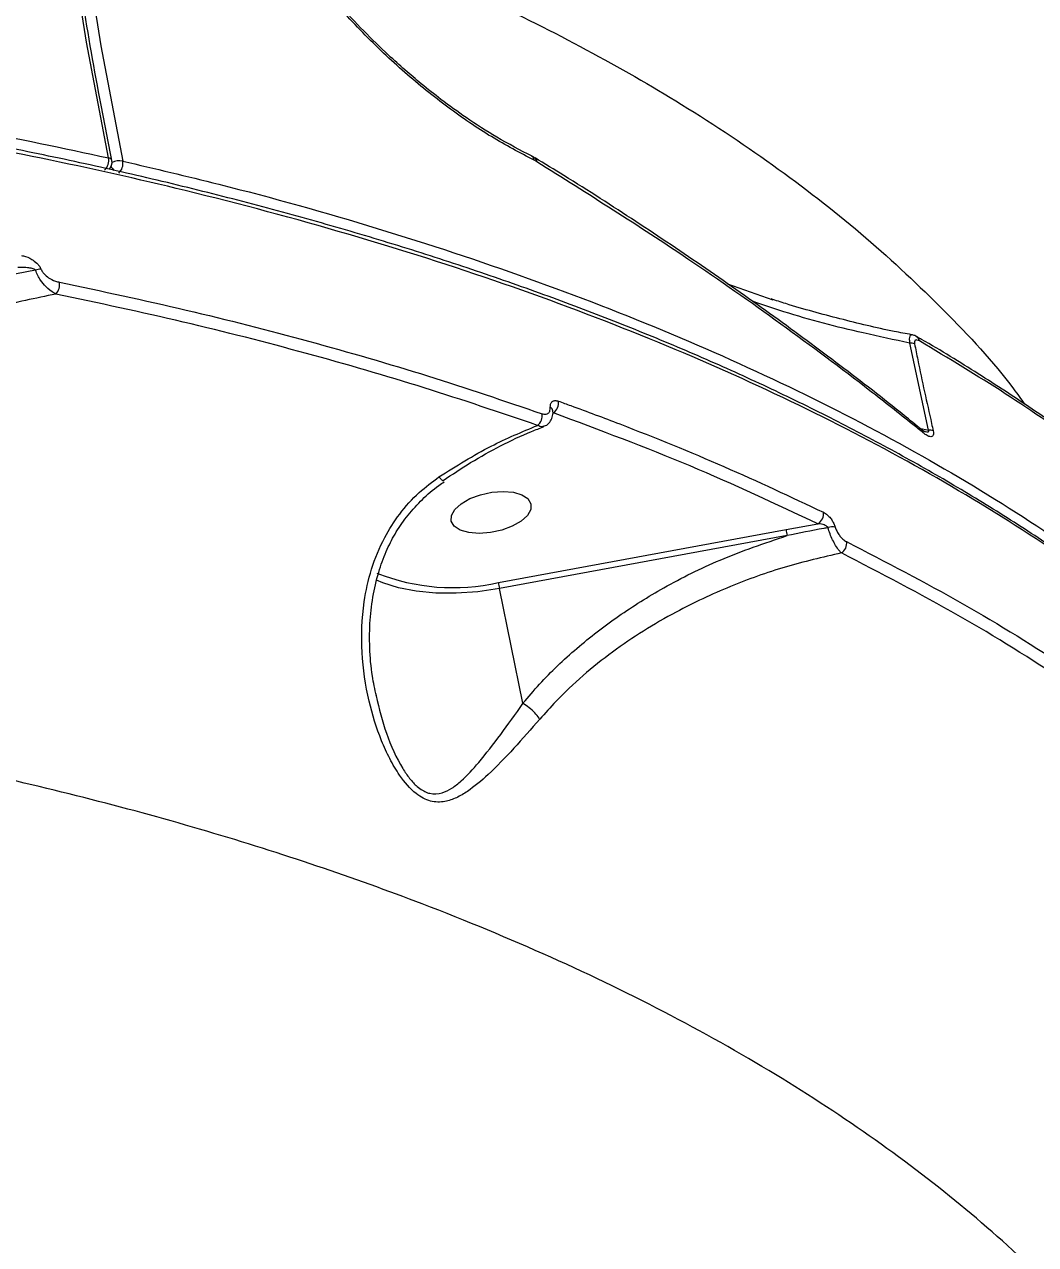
# Model space of a CAD drawing. Header units: millimetres. Extents: x -6523 to 7556, y -5559 to 6101.
# Drawn here: x -1520.7 to -1409.2, y 1012.9 to 1147.5 of the extents above; entities that cross this region are included whole.
import ezdxf

# ---------------------------------------------------------------- set-up
doc = ezdxf.new("R2010")
doc.units = ezdxf.units.MM
for name, color, linetype in [('DIKOM_ОБЪЕКТ', 7, 'Continuous'), ('DIKOM_РАЗМЕР_ЗОНА', 7, 'Continuous'), ('DIKOM_РАЗМЕР_ОБЪЕКТА', 7, 'Continuous')]:
    doc.layers.add(name, color=color, linetype=linetype)
doc.styles.add('style1', font='arial.ttf', dxfattribs={"width": 0.8})
doc.dimstyles.new('1-50', dxfattribs={"dimtxt": 300, "dimasz": 200, "dimexe": 100, "dimexo": 0, "dimgap": 100, "dimtad": 1, "dimtxsty": 'style1', "dimcen": 200, "dimclrd": 7, "dimclre": 7, "dimclrt": 7, "dimadec": 1, "dimazin": 2, "dimtfac": 1, "dimtmove": 0, "dimatfit": 2, "dimfxl": 0, "dimlwd": 25, "dimlwe": 18, "dimarcsym": 0})

# ---------------------------------------------------------------- blocks, each defined once
blk = doc.blocks.new('*D10')
at = {"layer": 'Defpoints', "color": 0, "transparency": 16777216}
for p in [(-1823.23, 4314.24), (3842.01, -3170.82), (6537.88, -3170.82)]:
    blk.add_point(p, dxfattribs=at)
at = {"layer": 'DIKOM_РАЗМЕР_ОБЪЕКТА', "color": 7, "lineweight": 18, "transparency": 16777216}
for p, q in [((-1823.23, 4314.24), (6637.88, 4314.24)), ((3842.01, -3170.82), (6637.88, -3170.82))]:
    blk.add_line(p, q, dxfattribs=at)
at = {"layer": 'DIKOM_РАЗМЕР_ОБЪЕКТА', "color": 7, "lineweight": 25, "transparency": 16777216}
blk.add_line((6537.88, 3914.24), (6537.88, -2770.82), dxfattribs=at)
at = {"layer": 'DIKOM_РАЗМЕР_ОБЪЕКТА', "color": 7, "transparency": 16777216}
for points in [[(6471.22, 3914.24), (6604.55, 3914.24), (6537.88, 4314.24)], [(6471.22, -2770.82), (6604.55, -2770.82), (6537.88, -3170.82)]]:
    blk.add_solid(points, dxfattribs=at)
at = {"layer": 'DIKOM_РАЗМЕР_ОБЪЕКТА', "color": 7, "transparency": 16777216, "insert": (6304.71, 207.11), "char_height": 300, "attachment_point": 5, "rotation": 90, "style": 'style1'}
blk.add_mtext('7500', dxfattribs=at)
blk = doc.blocks.new('*D13')
at = {"layer": 'Defpoints', "color": 0, "transparency": 16777216}
for p in [(-2358.18, 6101.03), (4341.71, -4605.15), (7455.88, -4605.15)]:
    blk.add_point(p, dxfattribs=at)
at = {"layer": 'DIKOM_РАЗМЕР_ЗОНА', "color": 7, "lineweight": 18, "transparency": 16777216}
for p, q in [((-2358.18, 6101.03), (7555.88, 6101.03)), ((4341.71, -4605.15), (7555.88, -4605.15))]:
    blk.add_line(p, q, dxfattribs=at)
at = {"layer": 'DIKOM_РАЗМЕР_ЗОНА', "color": 7, "lineweight": 25, "transparency": 16777216}
blk.add_line((7455.88, 5701.03), (7455.88, -4205.15), dxfattribs=at)
at = {"layer": 'DIKOM_РАЗМЕР_ЗОНА', "color": 7, "transparency": 16777216}
for points in [[(7389.22, 5701.03), (7522.55, 5701.03), (7455.88, 6101.03)], [(7389.22, -4205.15), (7522.55, -4205.15), (7455.88, -4605.15)]]:
    blk.add_solid(points, dxfattribs=at)
at = {"layer": 'DIKOM_РАЗМЕР_ЗОНА', "color": 7, "transparency": 16777216, "insert": (7222.71, 375.61), "char_height": 300, "attachment_point": 5, "rotation": 90, "style": 'style1'}
blk.add_mtext('10700', dxfattribs=at)

msp = doc.modelspace()

# ---------------------------------------------------------------- linework, layer by layer
at = {"layer": 'DIKOM_ОБЪЕКТ', "color": 7, "linetype": 'Continuous', "lineweight": 15}
for p, q in [((-1464.246, 1132.393), (-1464.496, 1132.533)), ((-1464.407, 1132.793), (-1464.438, 1132.811)), ((-1464.213, 1132.371), (-1464.246, 1132.393)), ((-1519.483, 1120.417), (-1525.136, 1119.327)), ((-1443.18, 1118.901), (-1438.185, 1117.134)), ((-1421.02, 1102.767), (-1423.081, 1112.372)), ((-1422.006, 1102.998), (-1421.02, 1102.767)), ((-1468.446, 1085.96), (-1436.727, 1091.802)), ((-1436.727, 1091.802), (-1433.206, 1092.441)), ((-1436.611, 1091.133), (-1468.333, 1085.289)), ((-1465.733, 1072.637), (-1468.333, 1085.289))]:
    msp.add_line(p, q, dxfattribs=at)
at = {"layer": 'DIKOM_ОБЪЕКТ', "color": 7, "linetype": 'Continuous', "lineweight": 15, "flags": 128}
for points in [[(-1511.441, 1132.799), (-1513.849, 1145.563), (-1515.885, 1158.352), (-1517.545, 1171.158), (-1518.83, 1183.972), (-1519.738, 1196.785), (-1520.269, 1209.59), (-1520.422, 1222.378), (-1520.198, 1235.14), (-1519.596, 1247.869), (-1518.618, 1260.556), (-1517.262, 1273.192), (-1515.532, 1285.77), (-1513.427, 1298.28), (-1510.948, 1310.716), (-1508.099, 1323.068), (-1504.88, 1335.328), (-1501.293, 1347.49), (-1497.341, 1359.544), (-1493.027, 1371.482), (-1488.354, 1383.298), (-1483.323, 1394.983)], [(-1481.84, 1393.84), (-1486.855, 1382.19), (-1491.514, 1370.41), (-1495.815, 1358.508), (-1499.755, 1346.49), (-1503.331, 1334.365), (-1506.54, 1322.141), (-1509.381, 1309.826), (-1511.852, 1297.428), (-1513.951, 1284.955), (-1515.676, 1272.416), (-1517.027, 1259.817), (-1518.003, 1247.169), (-1518.603, 1234.479), (-1518.827, 1221.754), (-1518.674, 1209.005), (-1518.144, 1196.239), (-1517.239, 1183.464), (-1515.958, 1170.688), (-1514.303, 1157.921), (-1512.274, 1145.171), (-1509.873, 1132.445)], [(-1467.926, 1096.009), (-1466.788, 1095.915), (-1465.849, 1095.641), (-1465.186, 1095.209), (-1464.851, 1094.654), (-1464.872, 1094.021), (-1465.248, 1093.362), (-1465.947, 1092.729), (-1466.914, 1092.174), (-1468.069, 1091.742), (-1469.32, 1091.468), (-1470.565, 1091.374), (-1471.703, 1091.468), (-1472.642, 1091.742), (-1473.305, 1092.174), (-1473.64, 1092.729), (-1473.619, 1093.362), (-1473.243, 1094.021), (-1472.544, 1094.654), (-1471.577, 1095.209), (-1470.422, 1095.641), (-1469.171, 1095.915), (-1467.926, 1096.009)], [(-1468.333, 1085.289), (-1470.724, 1084.944), (-1473.082, 1084.779), (-1475.354, 1084.798), (-1477.492, 1085.001), (-1479.449, 1085.383), (-1481.183, 1085.936), (-1481.874, 1086.235)]]:
    msp.add_lwpolyline(points, dxfattribs=at)
at = {"layer": 'DIKOM_ОБЪЕКТ', "color": 7, "linetype": 'Continuous', "lineweight": 15}
for centre, radius, start, end in [((-1512.882, 1132.514), 1.469, 314.0494, 11.1857), ((-1511.47, 1132.359), 0.441, 20.74372, 86.30881), ((-1512.037, 1132.316), 1, 308.99384, 11.50324), ((-1510.205, 1130.614), 1.861, 79.73068, 116.58945), ((-1511.309, 1132.162), 1.464, 313.76992, 11.14796), ((-1464.692, 1132.443), 0.448, 353.55287, 54.02317), ((-1464.676, 1132.413), 0.465, 354.92947, 54.27611), ((-1509.779, 1132.524), 1.532, 206.19925, 226.46851), ((-1518.793, 1118.419), 2.113, 92.44845, 109.04736), ((-1518.347, 1118.811), 1.518, 317.26203, 10.68568), ((-1422.68, 1112.507), 0.678, 7.85995, 58.9255), ((-1423.012, 1111.234), 1.14, 66.13236, 93.4992), ((-1462.905, 1104.835), 0.482, 6.68057, 67.18308), ((-1463.136, 1105.748), 1.326, 305.7004, 9.69376), ((-1464.955, 1104.35), 1.341, 308.00473, 9.51566), ((-1422.108, 1102.435), 0.523, 2.18671, 51.21809), ((-1420.921, 1101.648), 1.123, 67.47956, 95.06401), ((-1433.838, 1093.519), 1.249, 300.37444, 8.89071), ((-1426.993, 1093.143), 9.825, 187.84465, 191.80861), ((-1431.595, 1090.371), 1.719, 80.03336, 107.19058), ((-1431.277, 1090.279), 1.249, 302.02819, 8.66809), ((-1473.467, 1107.967), 22.573, 248.25759, 282.85314), ((-1459.906, 1087.056), 8.61, 187.31421, 191.83842)]:
    msp.add_arc(centre, radius, start, end, dxfattribs=at)
for points, knots in [([(-1511.057, 1132.515), (-1511.462, 1134.549), (-1512.638, 1140.453), (-1514.35, 1150.246), (-1516.087, 1161.893), (-1517.51, 1173.553), (-1518.622, 1185.218), (-1519.421, 1196.882), (-1519.906, 1208.538), (-1520.079, 1220.181), (-1519.939, 1231.803), (-1519.485, 1243.399), (-1518.718, 1254.963), (-1517.638, 1266.487), (-1516.247, 1277.966), (-1514.544, 1289.394), (-1512.531, 1300.764), (-1510.208, 1312.069), (-1507.578, 1323.305), (-1504.641, 1334.465), (-1501.399, 1345.542), (-1497.853, 1356.53), (-1494.008, 1367.425), (-1489.859, 1378.218), (-1486.149, 1387.171), (-1483.783, 1392.508), (-1482.982, 1394.315)], [0, 0, 0, 0, 0.0228195, 0.0662223, 0.1096263, 0.1530308, 0.1964359, 0.2398417, 0.2832479, 0.3266542, 0.3700613, 0.4134688, 0.4568766, 0.5002847, 0.5436932, 0.5871018, 0.6305108, 0.6739199, 0.7173289, 0.7607384, 0.8041475, 0.8475569, 0.8909662, 0.9343752, 0.9777839, 1, 1, 1, 1]), ([(-1386.774, 1091.126), (-1386.347, 1092.969), (-1385.044, 1098.585), (-1384.158, 1108.565), (-1384.077, 1120.991), (-1385.276, 1133.65), (-1387.588, 1146.378), (-1390.935, 1159.112), (-1395.387, 1172.201), (-1400.975, 1185.611), (-1407.706, 1199.299), (-1415.382, 1212.878), (-1423.928, 1226.3), (-1433.26, 1239.519), (-1443.57, 1252.829), (-1454.882, 1266.183), (-1467.11, 1279.555), (-1475.963, 1288.333), (-1480.388, 1292.72)], [0, 0, 0, 0, 0.0325425, 0.0991723, 0.1667592, 0.2343464, 0.2978253, 0.361354, 0.4248337, 0.4901631, 0.5555455, 0.6208759, 0.6832067, 0.745583, 0.8079145, 0.8719268, 0.9359873, 1, 1, 1, 1]), ([(-1464.496, 1132.533), (-1466.064, 1133.355), (-1469.199, 1134.999), (-1474.01, 1138.292), (-1478.783, 1142.136), (-1483.437, 1146.535), (-1487.87, 1151.415), (-1491.983, 1156.703), (-1495.691, 1162.322), (-1498.909, 1168.192), (-1501.564, 1174.212), (-1503.586, 1180.283), (-1504.994, 1186.335), (-1505.343, 1190.24), (-1505.517, 1192.195)], [0, 0, 0, 0, 0.0836184, 0.1671663, 0.2504173, 0.3338524, 0.4173031, 0.5004884, 0.5837383, 0.6671382, 0.7504574, 0.8333963, 0.9166279, 1, 1, 1, 1]), ([(-1464.734, 1132.977), (-1466.027, 1133.647), (-1468.423, 1134.888), (-1471.795, 1137.067), (-1474.577, 1139.075), (-1476.827, 1140.858), (-1478.755, 1142.495), (-1481.815, 1145.256), (-1486.042, 1149.566), (-1490.548, 1155.1), (-1494.119, 1160.269), (-1496.813, 1164.767), (-1498.723, 1168.482), (-1500.092, 1171.487), (-1501.186, 1174.131), (-1502.395, 1177.464), (-1503.614, 1181.608), (-1504.695, 1186.55), (-1504.998, 1190.008), (-1505.161, 1191.873)], [0, 0, 0, 0, 0.0701275, 0.1299811, 0.1790001, 0.2175761, 0.2496684, 0.2823021, 0.3831058, 0.4843085, 0.5523818, 0.6194904, 0.6819078, 0.711157, 0.7463801, 0.7927711, 0.8502522, 0.919253, 1, 1, 1, 1]), ([(-1493.93, 1160.099), (-1489.893, 1158.616), (-1481.597, 1155.568), (-1469.881, 1150.422), (-1458.614, 1144.797), (-1447.736, 1138.538), (-1437.405, 1131.632), (-1427.732, 1124.06), (-1419.132, 1115.945), (-1413.371, 1109.795), (-1410.831, 1106.205), (-1410.439, 1105.65)], [0, 0, 0, 0, 0.1092625, 0.2244971, 0.3408784, 0.4572597, 0.5859168, 0.7146731, 0.843329, 0.9757768, 1, 1, 1, 1]), ([(-2171.527, 892.561), (-2170.894, 894.888), (-2169.188, 901.159), (-2165.37, 911.456), (-2159.78, 923.429), (-2152.886, 935.539), (-2144.681, 947.746), (-2135.154, 960.009), (-2124.518, 972.059), (-2112.836, 983.858), (-2100.19, 995.378), (-2086.375, 1006.805), (-2071.389, 1018.096), (-2055.257, 1029.206), (-2038.334, 1039.891), (-2020.696, 1050.124), (-2002.435, 1059.89), (-1983.253, 1069.347), (-1963.177, 1078.448), (-1942.258, 1087.152), (-1921.205, 1095.173), (-1900.125, 1102.517), (-1879.114, 1109.206), (-1857.578, 1115.44), (-1835.565, 1121.178), (-1813.136, 1126.392), (-1790.477, 1131.03), (-1767.652, 1135.067), (-1744.731, 1138.488), (-1721.641, 1141.295), (-1698.456, 1143.452), (-1675.257, 1144.936), (-1652.552, 1145.714), (-1630.41, 1145.8), (-1608.881, 1145.223), (-1587.618, 1143.972), (-1566.701, 1142.027), (-1546.232, 1139.363), (-1527.778, 1136.288), (-1516.45, 1133.869), (-1511.441, 1132.799)], [0, 0, 0, 0, 0.0156515, 0.0421674, 0.0687038, 0.0952198, 0.122506, 0.1498144, 0.1771005, 0.2036165, 0.230153, 0.2566689, 0.283955, 0.3112635, 0.3385496, 0.3650656, 0.391602, 0.418118, 0.4454041, 0.4727126, 0.4999987, 0.52556, 0.5511395, 0.5767008, 0.6029494, 0.6292179, 0.6554666, 0.6819826, 0.7085191, 0.7350351, 0.7623214, 0.7896299, 0.8169161, 0.8434321, 0.8699685, 0.8964846, 0.9237709, 0.9510793, 0.9783655, 1, 1, 1, 1]), ([(-1366.546, 1050.674), (-1366.986, 1051.333), (-1368.521, 1053.628), (-1371.458, 1057.46), (-1375.347, 1062.164), (-1379.542, 1066.756), (-1384.019, 1071.244), (-1388.787, 1075.628), (-1393.844, 1079.908), (-1399.193, 1084.086), (-1404.837, 1088.162), (-1410.77, 1092.134), (-1416.97, 1095.986), (-1423.414, 1099.702), (-1430.084, 1103.272), (-1436.979, 1106.696), (-1444.101, 1109.976), (-1451.45, 1113.114), (-1459.03, 1116.11), (-1466.841, 1118.965), (-1474.887, 1121.681), (-1483.168, 1124.258), (-1491.69, 1126.696), (-1500.45, 1128.995), (-1509.423, 1131.148), (-1518.572, 1133.146), (-1527.866, 1134.981), (-1537.297, 1136.653), (-1546.869, 1138.162), (-1556.584, 1139.51), (-1566.446, 1140.698), (-1576.458, 1141.726), (-1586.622, 1142.594), (-1596.94, 1143.302), (-1607.417, 1143.852), (-1618.057, 1144.238), (-1628.093, 1144.464), (-1634.627, 1144.486), (-1637.523, 1144.495)], [0, 0, 0, 0, 0.0113642, 0.0396369, 0.0678558, 0.0960526, 0.124259, 0.1524966, 0.180796, 0.2091882, 0.2377045, 0.2663758, 0.2951096, 0.32372, 0.3521936, 0.380562, 0.4088574, 0.4371115, 0.4653562, 0.4936194, 0.5219261, 0.5503086, 0.5787986, 0.6074282, 0.6361693, 0.66484, 0.6933507, 0.7217435, 0.7500516, 0.7783069, 0.8065419, 0.8347881, 0.8630674, 0.8914123, 0.9198548, 0.9484271, 0.9771421, 1, 1, 1, 1]), ([(-1366.567, 1050.358), (-1367.825, 1052.225), (-1371.308, 1057.393), (-1378.426, 1065.527), (-1387.825, 1074.745), (-1398.584, 1083.555), (-1410.391, 1091.787), (-1423.2, 1099.419), (-1436.919, 1106.453), (-1451.775, 1113.002), (-1467.763, 1119.023), (-1484.854, 1124.48), (-1501.918, 1129.051), (-1518.756, 1132.831), (-1535.2, 1135.917), (-1552.231, 1138.529), (-1569.809, 1140.651), (-1587.742, 1142.263), (-1605.941, 1143.359), (-1622.411, 1143.922), (-1632.936, 1143.992), (-1637.222, 1144.02)], [0, 0, 0, 0, 0.0324515, 0.0898525, 0.1489207, 0.2080371, 0.2671055, 0.3245063, 0.3819515, 0.4393524, 0.4984207, 0.5575371, 0.6166053, 0.6665644, 0.7165817, 0.7665992, 0.8170904, 0.8675819, 0.9167944, 0.9661184, 1, 1, 1, 1]), ([(-1509.873, 1132.445), (-1506.325, 1131.61), (-1496.693, 1129.342), (-1481.637, 1125.112), (-1464.978, 1119.606), (-1449.234, 1113.485), (-1434.464, 1106.792), (-1420.743, 1099.552), (-1408.12, 1091.786), (-1396.644, 1083.493), (-1386.293, 1074.704), (-1377.16, 1065.428), (-1370.143, 1057.123), (-1366.687, 1051.765), (-1365.413, 1049.79)], [0, 0, 0, 0, 0.0520847, 0.1413817, 0.2309602, 0.3206821, 0.4104037, 0.4999823, 0.5892791, 0.678576, 0.7681544, 0.8578763, 0.9475977, 1, 1, 1, 1]), ([(-1464.342, 1132.749), (-1464.41, 1132.796), (-1464.55, 1132.891), (-1464.703, 1132.949), (-1464.782, 1132.978)], [0, 0, 0, 0, 0.4866324, 1, 1, 1, 1]), ([(-1464.496, 1132.533), (-1464.512, 1132.613), (-1464.546, 1132.779), (-1464.642, 1132.927), (-1464.724, 1132.962), (-1464.743, 1132.97)], [0, 0, 0, 0, 0.42367, 0.869454, 1, 1, 1, 1]), ([(-1421.795, 1102.826), (-1422.431, 1103.349), (-1425.333, 1105.737), (-1430.743, 1109.903), (-1438.018, 1115.306), (-1445.523, 1120.598), (-1453.252, 1125.78), (-1459.544, 1129.846), (-1463.337, 1132.149), (-1464.401, 1132.795)], [0, 0, 0, 0, 0.0499592, 0.2277749, 0.4046517, 0.5808025, 0.7564194, 0.9316903, 1, 1, 1, 1]), ([(-1421.586, 1102.455), (-1421.973, 1102.768), (-1423.909, 1104.329), (-1429.033, 1108.364), (-1437.213, 1114.479), (-1449.294, 1122.971), (-1458.581, 1128.823), (-1464.213, 1132.371)], [0, 0, 0, 0, 0.0299889, 0.1499525, 0.3900705, 0.6301898, 1, 1, 1, 1]), ([(-1521.024, 1122.033), (-1520.949, 1122.017), (-1520.58, 1121.936), (-1519.997, 1121.699), (-1519.414, 1121.277), (-1519.058, 1120.894), (-1518.942, 1120.652), (-1518.883, 1120.53)], [0, 0, 0, 0, 0.095119, 0.4719649, 0.7157772, 0.8572236, 1, 1, 1, 1]), ([(-1519.483, 1120.417), (-1519.504, 1120.438), (-1519.546, 1120.481), (-1519.674, 1120.545), (-1519.941, 1120.628), (-1520.471, 1120.701), (-1520.992, 1120.714), (-1521.344, 1120.699), (-1521.416, 1120.696)], [0, 0, 0, 0, 0.0461274, 0.09014, 0.2100911, 0.4598305, 0.8891835, 1, 1, 1, 1]), ([(-1517.232, 1117.781), (-1517.3, 1117.815), (-1517.661, 1117.993), (-1518.26, 1118.458), (-1518.87, 1119.192), (-1519.263, 1119.835), (-1519.408, 1120.218), (-1519.483, 1120.417)], [0, 0, 0, 0, 0.0825689, 0.43508, 0.67724, 0.8329984, 1, 1, 1, 1]), ([(-1518.883, 1120.53), (-1518.827, 1120.412), (-1518.714, 1120.177), (-1518.372, 1119.809), (-1517.816, 1119.408), (-1517.268, 1119.186), (-1516.921, 1119.108), (-1516.855, 1119.093)], [0, 0, 0, 0, 0.1455997, 0.2899645, 0.5320909, 0.9098019, 1, 1, 1, 1]), ([(-1516.855, 1119.093), (-1512.165, 1118.093), (-1502.786, 1116.092), (-1489.268, 1112.617), (-1476.134, 1108.826), (-1467.799, 1105.99), (-1463.632, 1104.572)], [0, 0, 0, 0, 0.2490968, 0.4981933, 0.7490976, 1, 1, 1, 1]), ([(-1517.232, 1117.781), (-1519.469, 1117.311), (-1524.054, 1116.35), (-1530.847, 1114.424), (-1537.648, 1112.11), (-1544.308, 1109.404), (-1550.636, 1106.374), (-1556.574, 1103.059), (-1562.124, 1099.41), (-1567.412, 1095.356), (-1570.473, 1092.205), (-1572.003, 1090.631)], [0, 0, 0, 0, 0.1079573, 0.2212642, 0.3345711, 0.4497842, 0.5649867, 0.6720709, 0.77913, 0.8896214, 1, 1, 1, 1]), ([(-1464.129, 1103.293), (-1468.257, 1104.698), (-1476.512, 1107.507), (-1489.579, 1111.285), (-1503.094, 1114.765), (-1512.519, 1116.775), (-1517.232, 1117.781)], [0, 0, 0, 0, 0.2490974, 0.4981946, 0.7490975, 1, 1, 1, 1]), ([(-1422.887, 1113.292), (-1423.523, 1113.409), (-1426.161, 1113.893), (-1430.786, 1115.033), (-1435.319, 1116.239), (-1437.835, 1117.07), (-1438.378, 1117.249)], [0, 0, 0, 0, 0.1223969, 0.5072023, 0.8934429, 1, 1, 1, 1]), ([(-1423.081, 1112.372), (-1424.793, 1112.734), (-1429.437, 1113.716), (-1435.27, 1115.213), (-1439.324, 1116.607), (-1440.503, 1117.013)], [0, 0, 0, 0, 0.2926744, 0.7942947, 1, 1, 1, 1]), ([(-1423.081, 1112.372), (-1423.089, 1112.533), (-1423.103, 1112.853), (-1423.056, 1113.161), (-1422.982, 1113.314), (-1422.914, 1113.292), (-1422.889, 1113.283)], [0, 0, 0, 0, 0.2746569, 0.5491659, 0.8293693, 1, 1, 1, 1]), ([(-1422.335, 1113.07), (-1422.396, 1113.114), (-1422.555, 1113.225), (-1422.759, 1113.26), (-1422.883, 1113.282)], [0, 0, 0, 0, 0.3894686, 1, 1, 1, 1]), ([(-1388.297, 1088.177), (-1388.328, 1088.207), (-1389.89, 1089.732), (-1393.244, 1092.654), (-1398.377, 1096.929), (-1403.823, 1101.074), (-1409.522, 1105.106), (-1415.516, 1109), (-1419.795, 1111.656), (-1422.148, 1112.976), (-1422.335, 1113.081)], [0, 0, 0, 0, 0.0033327, 0.1669671, 0.3307109, 0.4945675, 0.6583857, 0.8221015, 0.9858288, 1, 1, 1, 1]), ([(-1422.009, 1112.6), (-1422.103, 1112.646), (-1422.269, 1112.728), (-1422.45, 1112.71), (-1422.543, 1112.611), (-1422.578, 1112.466), (-1422.56, 1112.34), (-1422.551, 1112.277)], [0, 0, 0, 0, 0.3196623, 0.5618609, 0.7279727, 0.8640909, 1, 1, 1, 1]), ([(-1422.551, 1112.277), (-1422.432, 1111.691), (-1421.841, 1108.762), (-1421.149, 1105.564), (-1420.553, 1102.954), (-1420.491, 1102.685)], [0, 0, 0, 0, 0.1831696, 0.9158761, 1, 1, 1, 1]), ([(-1388.078, 1087.762), (-1390.532, 1089.979), (-1395.44, 1094.413), (-1403.649, 1100.744), (-1412.421, 1106.851), (-1418.813, 1110.684), (-1422.009, 1112.6)], [0, 0, 0, 0, 0.249121, 0.4982433, 0.7491213, 1, 1, 1, 1]), ([(-1463.632, 1104.572), (-1463.498, 1104.54), (-1463.232, 1104.477), (-1462.924, 1104.609), (-1462.734, 1104.881), (-1462.723, 1105.153), (-1462.718, 1105.279)], [0, 0, 0, 0, 0.2632656, 0.5266455, 0.7813065, 1, 1, 1, 1]), ([(-1462.718, 1105.279), (-1462.714, 1105.404), (-1462.703, 1105.672), (-1462.518, 1105.938), (-1462.219, 1106.066), (-1461.959, 1106.003), (-1461.83, 1105.971)], [0, 0, 0, 0, 0.2213697, 0.4744313, 0.7373161, 1, 1, 1, 1]), ([(-1461.83, 1105.971), (-1461.374, 1105.806), (-1459.096, 1104.982), (-1452.889, 1102.646), (-1443.441, 1098.812), (-1436.218, 1095.413), (-1432.603, 1093.712)], [0, 0, 0, 0, 0.0441438, 0.2207212, 0.6100165, 1, 1, 1, 1]), ([(-1463.441, 1103.202), (-1463.376, 1103.219), (-1463.114, 1103.286), (-1462.75, 1103.641), (-1462.478, 1104.192), (-1462.387, 1104.632), (-1462.431, 1104.871), (-1462.434, 1104.89)], [0, 0, 0, 0, 0.095627, 0.3861964, 0.6741435, 0.9739785, 1, 1, 1, 1]), ([(-1462.425, 1104.884), (-1462.426, 1104.892), (-1462.428, 1104.916), (-1462.428, 1104.912), (-1462.427, 1104.909)], [0, 0, 0, 0, 0.327529, 1, 1, 1, 1]), ([(-1433.206, 1092.441), (-1437.832, 1094.61), (-1447.098, 1098.954), (-1457.269, 1102.764), (-1462.363, 1104.671)], [0, 0, 0, 0, 0.4992726, 1, 1, 1, 1]), ([(-1474.997, 1097.6), (-1473.1, 1098.798), (-1469.605, 1101.006), (-1465.848, 1102.575), (-1464.129, 1103.293)], [0, 0, 0, 0, 0.5425507, 1, 1, 1, 1]), ([(-1474.539, 1097.204), (-1473.534, 1097.88), (-1471.474, 1099.268), (-1468.205, 1101.058), (-1465.498, 1102.375), (-1463.88, 1102.98), (-1463.423, 1103.151)], [0, 0, 0, 0, 0.2844555, 0.5831986, 0.8820919, 1, 1, 1, 1]), ([(-1463.447, 1103.215), (-1463.505, 1103.183), (-1463.682, 1103.085), (-1463.948, 1103.209), (-1464.129, 1103.293)], [0, 0, 0, 0, 0.3237223, 1, 1, 1, 1]), ([(-1421.46, 1102.628), (-1421.458, 1102.628), (-1421.448, 1102.625), (-1421.511, 1102.651), (-1421.616, 1102.712), (-1421.725, 1102.804), (-1421.774, 1102.845)], [0, 0, 0, 0, 0.0578738, 0.3190821, 0.6899591, 1, 1, 1, 1]), ([(-1420.491, 1102.685), (-1420.475, 1102.593), (-1420.442, 1102.407), (-1420.477, 1102.205), (-1420.581, 1102.061), (-1420.806, 1102.012), (-1421.16, 1102.139), (-1421.447, 1102.352), (-1421.586, 1102.455)], [0, 0, 0, 0, 0.1098484, 0.2200429, 0.3257086, 0.4925007, 0.7537142, 1, 1, 1, 1]), ([(-1421.485, 1102.642), (-1421.435, 1102.628), (-1421.301, 1102.59), (-1421.135, 1102.573), (-1421.017, 1102.592), (-1420.979, 1102.625), (-1420.971, 1102.65), (-1420.972, 1102.678), (-1420.984, 1102.715), (-1421.007, 1102.747), (-1421.02, 1102.767)], [0, 0, 0, 0, 0.2048538, 0.5551888, 0.7237175, 0.78209, 0.8410293, 0.857662, 0.9154677, 1, 1, 1, 1]), ([(-1463.882, 1070.888), (-1464.837, 1069.794), (-1466.765, 1067.584), (-1469.377, 1064.892), (-1471.465, 1063.123), (-1473.06, 1062.18), (-1474.408, 1061.706), (-1475.937, 1061.724), (-1477.723, 1062.673), (-1479.232, 1064.44), (-1480.445, 1066.508), (-1481.666, 1069.21), (-1482.877, 1073.112), (-1483.641, 1078.293), (-1483.469, 1083.219), (-1482.522, 1087.474), (-1481.187, 1090.736), (-1479.376, 1093.573), (-1477.354, 1095.844), (-1475.74, 1097.046), (-1474.997, 1097.6)], [0, 0, 0, 0, 0.0753135, 0.1521192, 0.2131852, 0.2441315, 0.2756857, 0.3129815, 0.3506007, 0.4012228, 0.4378762, 0.4745857, 0.5507916, 0.6403387, 0.7326467, 0.7930003, 0.85494, 0.904775, 0.9561046, 1, 1, 1, 1]), ([(-1481.902, 1073.458), (-1482.06, 1074.183), (-1482.439, 1075.933), (-1482.672, 1078.736), (-1482.641, 1081.771), (-1482.276, 1084.665), (-1481.624, 1087.287), (-1480.773, 1089.581), (-1479.727, 1091.591), (-1478.43, 1093.435), (-1476.847, 1095.146), (-1475.499, 1096.366), (-1474.636, 1096.935), (-1474.44, 1097.065)], [0, 0, 0, 0, 0.0854734, 0.2062855, 0.3225849, 0.4338495, 0.5403091, 0.632077, 0.7133325, 0.7995318, 0.8866476, 0.9742088, 1, 1, 1, 1]), ([(-1474.997, 1097.6), (-1474.978, 1097.578), (-1474.857, 1097.442), (-1474.673, 1097.26), (-1474.539, 1097.157), (-1474.544, 1097.213), (-1474.545, 1097.216)], [0, 0, 0, 0, 0.0770295, 0.4939656, 0.9732826, 1, 1, 1, 1]), ([(-1432.603, 1093.712), (-1432.522, 1093.667), (-1432.319, 1093.555), (-1432.002, 1093.274), (-1431.694, 1092.895), (-1431.445, 1092.483), (-1431.347, 1092.204), (-1431.297, 1092.063)], [0, 0, 0, 0, 0.16552223, 0.41203603, 0.62005311, 0.80969934, 1, 1, 1, 1]), ([(-1432.103, 1092.013), (-1432.257, 1091.983), (-1433.762, 1091.699), (-1435.263, 1091.4), (-1436.611, 1091.133)], [0, 0, 0, 0, 0.1029219, 1, 1, 1, 1]), ([(-1432.103, 1092.013), (-1432.12, 1092.04), (-1432.149, 1092.088), (-1432.246, 1092.174), (-1432.408, 1092.269), (-1432.668, 1092.362), (-1432.943, 1092.42), (-1433.129, 1092.435), (-1433.206, 1092.441)], [0, 0, 0, 0, 0.0790675, 0.13568885, 0.30297863, 0.51909395, 0.80235008, 1, 1, 1, 1]), ([(-1430.615, 1089.221), (-1430.697, 1089.305), (-1430.902, 1089.514), (-1431.241, 1090.006), (-1431.59, 1090.648), (-1431.892, 1091.333), (-1432.032, 1091.784), (-1432.103, 1092.013)], [0, 0, 0, 0, 0.1576397, 0.3931769, 0.5991518, 0.7967307, 1, 1, 1, 1]), ([(-1431.297, 1092.063), (-1431.249, 1091.927), (-1431.153, 1091.654), (-1430.912, 1091.254), (-1430.616, 1090.889), (-1430.313, 1090.62), (-1430.121, 1090.511), (-1430.043, 1090.467)], [0, 0, 0, 0, 0.1920345, 0.3835776, 0.590203, 0.8340935, 1, 1, 1, 1]), ([(-1465.733, 1072.637), (-1465.134, 1073.342), (-1463.317, 1075.48), (-1459.857, 1078.768), (-1455.259, 1082.327), (-1449.982, 1085.613), (-1443.807, 1088.704), (-1439.101, 1090.292), (-1436.611, 1091.133)], [0, 0, 0, 0, 0.0822952, 0.2495059, 0.4172993, 0.5846542, 0.7802058, 1, 1, 1, 1]), ([(-1430.043, 1090.467), (-1425.724, 1088.228), (-1417.086, 1083.748), (-1405.291, 1076.393), (-1394.305, 1068.618), (-1387.841, 1063.043), (-1384.609, 1060.256)], [0, 0, 0, 0, 0.24859578, 0.49719071, 0.74859518, 1, 1, 1, 1]), ([(-1430.615, 1089.221), (-1432.693, 1088.739), (-1436.872, 1087.77), (-1442.986, 1085.568), (-1449.446, 1082.545), (-1454.849, 1079.16), (-1459.147, 1075.723), (-1461.812, 1073.224), (-1463.298, 1071.547), (-1463.882, 1070.888)], [0, 0, 0, 0, 0.1610249, 0.3238569, 0.4936611, 0.7083235, 0.8185388, 0.9287376, 1, 1, 1, 1]), ([(-1385.281, 1059.078), (-1388.469, 1061.828), (-1394.845, 1067.329), (-1405.748, 1075.065), (-1417.543, 1082.44), (-1426.258, 1086.96), (-1430.615, 1089.221)], [0, 0, 0, 0, 0.2485953, 0.4971903, 0.7485948, 1, 1, 1, 1]), ([(-1377.424, 953.396), (-1377.914, 956.008), (-1379.044, 962.022), (-1382.171, 971.137), (-1386.602, 980.847), (-1392.288, 990.312), (-1399.191, 999.5), (-1407.165, 1008.201), (-1416.152, 1016.398), (-1426.075, 1024.083), (-1437.105, 1031.391), (-1449.25, 1038.279), (-1462.496, 1044.711), (-1475.626, 1050.163), (-1488.374, 1054.747), (-1500.554, 1058.594), (-1513.265, 1062.093), (-1526.466, 1065.229), (-1540.093, 1067.992), (-1554.162, 1070.375), (-1568.64, 1072.408), (-1578.623, 1073.438), (-1583.615, 1073.953)], [0, 0, 0, 0, 0.0418875, 0.0964457, 0.1509619, 0.2070686, 0.2632212, 0.319328, 0.3737147, 0.4281435, 0.4825302, 0.5385018, 0.5945191, 0.6504907, 0.6939339, 0.7373767, 0.7811665, 0.8249565, 0.868542, 0.9121278, 0.9560639, 1, 1, 1, 1]), ([(-1481.969, 1073.668), (-1481.967, 1073.643), (-1481.959, 1073.568), (-1481.936, 1073.497), (-1481.921, 1073.45)], [0, 0, 0, 0, 0.3370626, 1, 1, 1, 1]), ([(-1481.921, 1073.45), (-1481.587, 1072.06), (-1480.909, 1069.24), (-1479.522, 1066.194), (-1478.252, 1064.327), (-1477.343, 1063.347), (-1476.559, 1062.868), (-1475.632, 1062.596), (-1474.691, 1062.661), (-1473.552, 1063.239), (-1472.196, 1064.325), (-1470.429, 1066.267), (-1468.203, 1069.157), (-1466.557, 1071.441), (-1465.728, 1072.627), (-1465.727, 1072.628)], [0, 0, 0, 0, 0.1343801, 0.2725179, 0.3169392, 0.3611926, 0.4143016, 0.424654, 0.4880861, 0.5436886, 0.5995038, 0.7124462, 0.8561277, 0.9998482, 1, 1, 1, 1]), ([(-1465.727, 1072.628), (-1465.728, 1072.629), (-1465.731, 1072.631), (-1465.732, 1072.634), (-1465.732, 1072.636), (-1465.733, 1072.637)], [0, 0, 0, 0, 0.3333918, 0.7914549, 1, 1, 1, 1]), ([(-1463.882, 1070.888), (-1463.903, 1070.921), (-1464.051, 1071.145), (-1464.414, 1071.581), (-1465.044, 1072.168), (-1465.5, 1072.475), (-1465.727, 1072.628)], [0, 0, 0, 0, 0.0544899, 0.3767186, 0.6883564, 1, 1, 1, 1])]:
    msp.add_open_spline(points, degree=3, knots=knots, dxfattribs=at)

# ---------------------------------------------------------------- dimensions: what is measured, and where the dimension line sits
at = {"layer": 'DIKOM_РАЗМЕР_ЗОНА'}
dim = msp.add_linear_dim(base=(7455.882, -4605.145), p1=(-2358.182, 6101.03), p2=(4341.706, -4605.145), angle=90, text='10700', dimstyle='1-50', override={"dimasz": 400, "dimgap": 80}, dxfattribs=at)
dim.commit()
dim.dimension.update_dxf_attribs({"geometry": '*D13', "text_midpoint": (7455.882, 375.606), "dimtype": 160})
at = {"layer": 'DIKOM_РАЗМЕР_ОБЪЕКТА'}
dim = msp.add_linear_dim(base=(6537.882, -3170.823), p1=(-1823.231, 4314.242), p2=(3842.008, -3170.823), angle=90, text='7500', dimstyle='1-50', override={"dimasz": 400, "dimgap": 80}, dxfattribs=at)
dim.commit()
dim.dimension.update_dxf_attribs({"geometry": '*D10', "text_midpoint": (6537.882, 207.106), "dimtype": 160})

doc.saveas('drawing.dxf')
